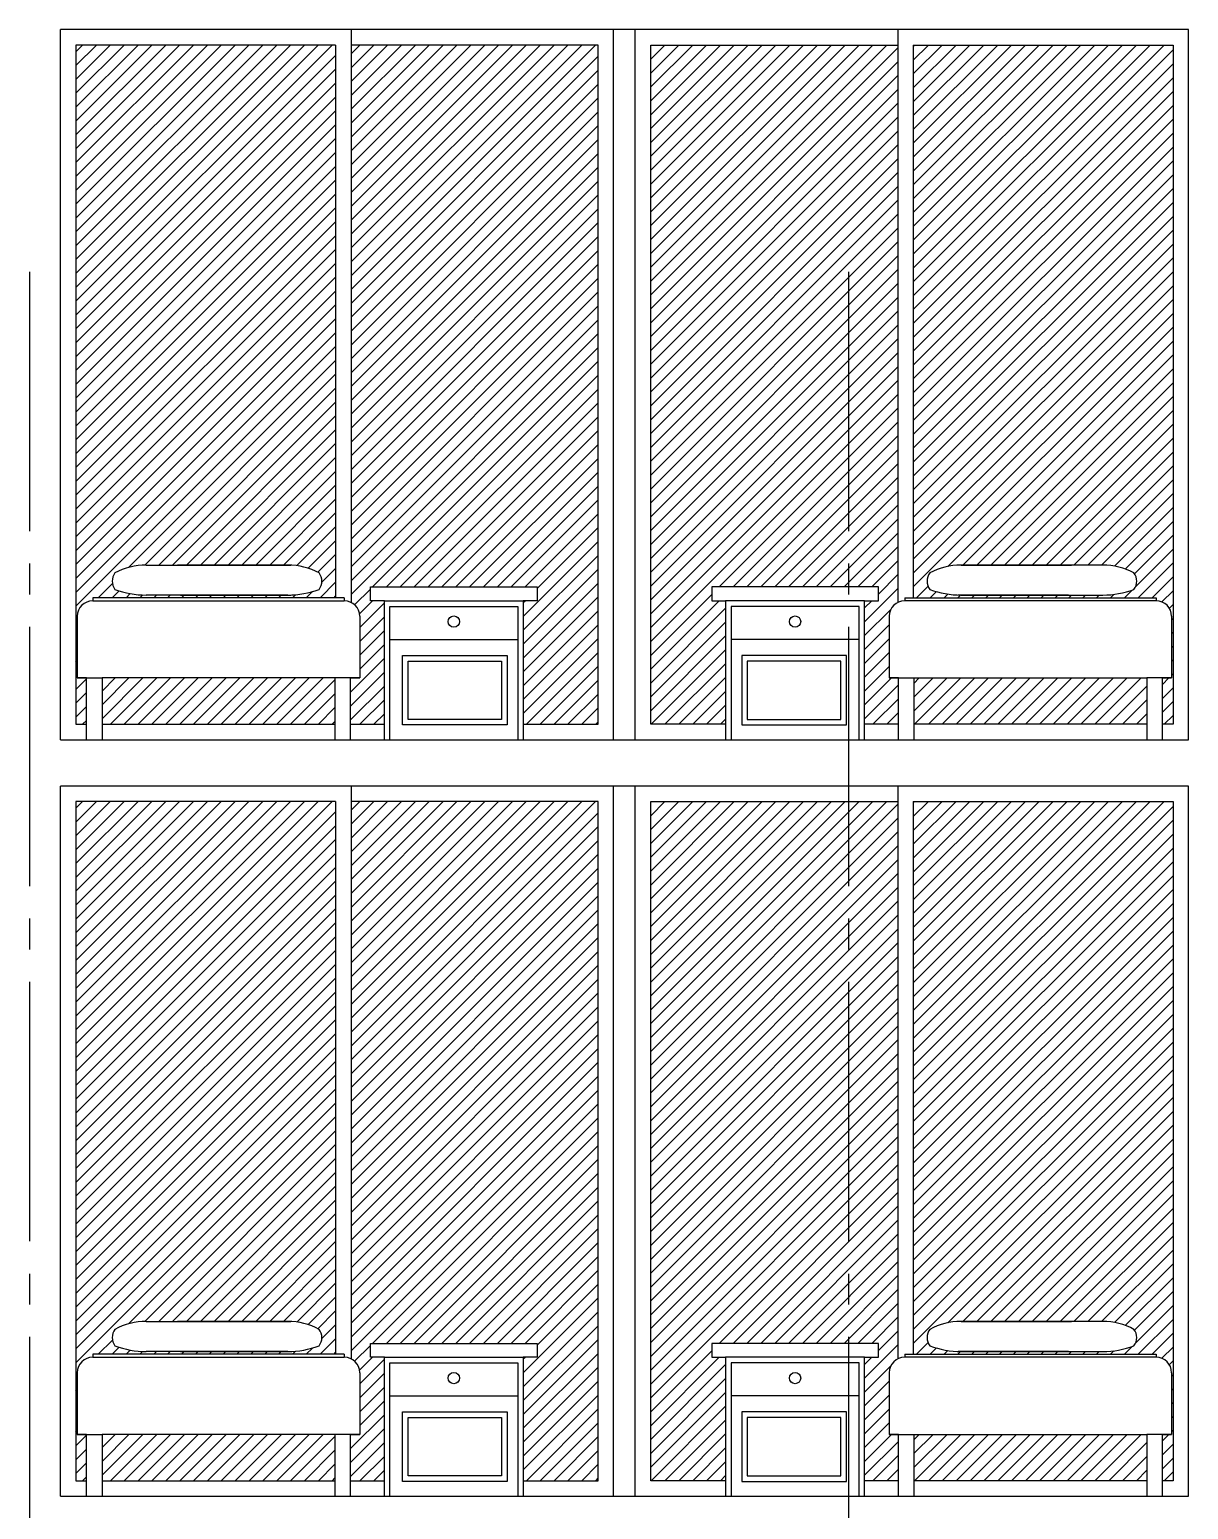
# Model space of a CAD drawing. Header units: millimetres. Extents: x 1217 to 2428, y 234 to 644.
# Drawn here: x 2234.819 to 2238.571, y 396.958 to 401.751 of the extents above; entities that cross this region are included whole.
import ezdxf

# ---------------------------------------------------------------- set-up
doc = ezdxf.new("R2010")
doc.units = ezdxf.units.MM
doc.linetypes.add('ACAD_ISO04W100', pattern=[30, 24, -3, 0, -3])
for name, color, linetype in [('0.1', 251, 'Continuous'), ('0.3', 6, 'Continuous'), ('EJES', 8, 'Continuous'), ('MURO', 5, 'Continuous')]:
    doc.layers.add(name, color=color, linetype=linetype)
pattern_1 = [(45, (422.4179387353875, -300.1735482624353), (-0.02245064030267288, 0.02245064030267288), [])]
pattern_2 = [(45, (422.4179387353875, -297.7235480613678), (-0.02245064030267288, 0.02245064030267288), [])]

msp = doc.modelspace()

# ---------------------------------------------------------------- hatches: boundary and pattern name
at = {"layer": '0.1', "ltscale": 3}
h = msp.add_hatch(dxfattribs=at)
h.set_pattern_fill('ANSI31', color=256, scale=0.01)
h.set_pattern_definition(pattern_2)
edge = h.paths.add_edge_path()
edge.add_line((2235.809509860876, 401.7009931482483), (2234.968528561855, 401.7009931482483))
edge.add_line((2234.968528561855, 401.7009931482483), (2234.973099947954, 399.8509931486208))
edge.add_arc((2235.023099947954, 399.8509931486206), 0.0500000000001819, 90, 179.9999999997395, ccw=False)
edge.add_line((2235.023099947954, 399.9009931486208), (2235.023086129455, 399.910993148148))
edge.add_line((2235.023086129455, 399.910993148148), (2235.809509860876, 399.9109931486362))
edge.add_line((2235.809509860876, 399.9109931486362), (2235.809509860876, 401.7009931482483))
edge = h.paths.add_edge_path(flags=16)
edge.add_arc((2235.721483862543, 399.9645585507261), 0.04346014252858307, 322.3584972331713, 397.6415043925066)
edge.add_arc((2235.654944005065, 399.8062085589515), 0.2106576962042713, 61.3648222440488, 89.99999970130179)
edge.add_line((2235.654944006163, 400.0168662551558), (2235.297499618136, 400.0168662570525))
edge.add_line((2235.297499618136, 400.0168662570525), (2235.19590087464, 400.0168662570184))
edge.add_arc((2235.195900879705, 399.8062085608136), 0.2106576962048622, 90.0000013774749, 118.6351777559782)
edge.add_arc((2235.129361022226, 399.964558552589), 0.04346014252840516, 142.3584956078494, 217.6415027675509)
edge.add_arc((2235.195900879704, 400.2037119368188), 0.2842281515700908, 249.1951985566897, 269.9999997013402)
edge.add_line((2235.195900878223, 399.9194837852487), (2235.654944003854, 399.9194837833861))
edge.add_arc((2235.654944005065, 400.203711934959), 0.284228151572961, 269.9999997558837, 290.8048014431884)
h.paths.add_polyline_path([(2235.807499947892, 399.6509931479298), (2235.053099947924, 399.6509931474906), (2235.053099947924, 399.5009931482483), (2235.807499947892, 399.5009931482483)])
h.paths.add_polyline_path([(2235.003099947935, 399.6509931484346), (2234.973099947907, 399.6509931484346), (2234.973099947907, 399.8509931674841), (2234.968528561855, 401.7009931482483), (2234.968528561855, 399.5009931482483), (2235.003099947935, 399.5009931482483)])
edge = h.paths.add_edge_path()
edge.add_line((2236.659894773511, 401.7009931482483), (2235.859509860876, 401.7009931482483))
edge.add_line((2235.859509860876, 401.7009931482483), (2235.859509860876, 399.8958881787362))
edge.add_arc((2235.837499947861, 399.8509931486211), 0.04999999999972937, -3.257127900724299e-10, 63.88346839328062, ccw=False)
edge.add_line((2235.887499947861, 399.8509931486208), (2235.887499947908, 399.6509931484346))
edge.add_line((2235.887499947908, 399.6509931484346), (2235.85749994788, 399.6509931484346))
edge.add_line((2235.85749994788, 399.6509931484346), (2235.85749994788, 399.5009931482483))
edge.add_line((2235.85749994788, 399.5009931482483), (2235.967317507944, 399.5009931482483))
edge.add_line((2235.967317507944, 399.5009931482483), (2235.967317507944, 399.9009931470451))
edge.add_line((2235.967317507944, 399.9009931470451), (2235.922317507902, 399.9009931470451))
edge.add_line((2235.922317507902, 399.9009931470451), (2235.922317507902, 399.9459931469706))
edge.add_line((2235.922317507902, 399.9459931469706), (2236.417317507897, 399.9459931469706))
edge.add_line((2236.417317507897, 399.9459931469706), (2236.462317507939, 399.9459931469706))
edge.add_line((2236.462317507939, 399.9459931469706), (2236.462317507939, 399.9009931470451))
edge.add_line((2236.462317507939, 399.9009931470451), (2236.417317507897, 399.9009931470451))
edge.add_line((2236.417317507897, 399.9009931470451), (2236.417317507897, 399.5009931482483))
edge.add_line((2236.417317507897, 399.5009931482483), (2236.659894773511, 399.5009931482483))
edge.add_line((2236.659894773511, 399.5009931482483), (2236.659894773511, 401.7009931482483))
h = msp.add_hatch(dxfattribs=at)
h.set_pattern_fill('ANSI31', color=256, scale=0.01)
h.set_pattern_definition(pattern_2)
edge = h.paths.add_edge_path()
edge.add_line((2237.680279686146, 401.7009931482483), (2238.521260985167, 401.7009931482483))
edge.add_line((2238.521260985167, 401.7009931482483), (2238.516689599068, 399.8509931486208))
edge.add_arc((2238.466689599068, 399.8509931486206), 0.0500000000001819, 360.0000000002606, 450)
edge.add_line((2238.466689599068, 399.9009931486208), (2238.466703417567, 399.910993148148))
edge.add_line((2238.466703417567, 399.910993148148), (2237.680279686146, 399.9109931486362))
edge.add_line((2237.680279686146, 399.9109931486362), (2237.680279686146, 401.7009931482483))
edge = h.paths.add_edge_path(flags=16)
edge.add_arc((2237.768305684479, 399.9645585507261), 0.04346014252858307, 142.3584956074934, 217.6415027668287, ccw=False)
edge.add_arc((2237.834845541957, 399.8062085589515), 0.2106576962042713, 450.0000002986982, 478.6351777559512, ccw=False)
edge.add_line((2237.834845540859, 400.0168662551558), (2238.192289928887, 400.0168662570525))
edge.add_line((2238.192289928887, 400.0168662570525), (2238.293888672382, 400.0168662570184))
edge.add_arc((2238.293888667317, 399.8062085608136), 0.2106576962048622, 421.36482224402175, 449.9999986225251, ccw=False)
edge.add_arc((2238.360428524796, 399.964558552589), 0.04346014252840516, 322.3584972324491, 397.6415043921505, ccw=False)
edge.add_arc((2238.293888667318, 400.2037119368188), 0.2842281515700908, 270.0000002986598, 290.8048014433102, ccw=False)
edge.add_line((2238.293888668799, 399.9194837852487), (2237.834845543168, 399.9194837833861))
edge.add_arc((2237.834845541957, 400.203711934959), 0.284228151572961, 249.1951985568116, 270.0000002441164, ccw=False)
h.paths.add_polyline_path([(2237.68228959913, 399.6509931479298), (2238.436689599098, 399.6509931474906), (2238.436689599098, 399.5009931482483), (2237.68228959913, 399.5009931482483)])
h.paths.add_polyline_path([(2238.486689599087, 399.6509931484346), (2238.516689599115, 399.6509931484346), (2238.516689599115, 399.8509931674841), (2238.521260985167, 401.7009931482483), (2238.521260985167, 399.5009931482483), (2238.486689599087, 399.5009931482483)])
edge = h.paths.add_edge_path()
edge.add_line((2236.829894773511, 401.7009931482483), (2237.630279686146, 401.7009931482483))
edge.add_line((2237.630279686146, 401.7009931482483), (2237.630279686146, 399.8958881787362))
edge.add_arc((2237.652289599161, 399.8509931486211), 0.04999999999972937, 476.1165316067194, 540.0000000003257)
edge.add_line((2237.602289599161, 399.8509931486208), (2237.602289599114, 399.6509931484346))
edge.add_line((2237.602289599114, 399.6509931484346), (2237.632289599142, 399.6509931484346))
edge.add_line((2237.632289599142, 399.6509931484346), (2237.632289599142, 399.5009931482483))
edge.add_line((2237.632289599142, 399.5009931482483), (2237.522472039078, 399.5009931482483))
edge.add_line((2237.522472039078, 399.5009931482483), (2237.522472039078, 399.9009931470451))
edge.add_line((2237.522472039078, 399.9009931470451), (2237.56747203912, 399.9009931470451))
edge.add_line((2237.56747203912, 399.9009931470451), (2237.56747203912, 399.9459931469706))
edge.add_line((2237.56747203912, 399.9459931469706), (2237.072472039125, 399.9459931469706))
edge.add_line((2237.072472039125, 399.9459931469706), (2237.027472039083, 399.9459931469706))
edge.add_line((2237.027472039083, 399.9459931469706), (2237.027472039083, 399.9009931470451))
edge.add_line((2237.027472039083, 399.9009931470451), (2237.072472039125, 399.9009931470451))
edge.add_line((2237.072472039125, 399.9009931470451), (2237.072472039125, 399.5009931482483))
edge.add_line((2237.072472039125, 399.5009931482483), (2236.829894773511, 399.5009931482483))
edge.add_line((2236.829894773511, 399.5009931482483), (2236.829894773511, 401.7009931482483))
h = msp.add_hatch(dxfattribs=at)
h.set_pattern_fill('ANSI31', color=256, scale=0.01)
h.set_pattern_definition(pattern_1)
edge = h.paths.add_edge_path()
edge.add_line((2235.809509860876, 399.2509929471807), (2234.968528561855, 399.2509929471807))
edge.add_line((2234.968528561855, 399.2509929471807), (2234.973099947954, 397.4009929475533))
edge.add_arc((2235.023099947954, 397.400992947553), 0.0500000000001819, 90, 179.9999999997395, ccw=False)
edge.add_line((2235.023099947954, 397.4509929475532), (2235.023086129455, 397.4609929470804))
edge.add_line((2235.023086129455, 397.4609929470804), (2235.809509860876, 397.4609929475687))
edge.add_line((2235.809509860876, 397.4609929475687), (2235.809509860876, 399.2509929471807))
edge = h.paths.add_edge_path(flags=16)
edge.add_arc((2235.721483862543, 397.5145583496585), 0.04346014252858307, 322.3584972331713, 397.6415043925066)
edge.add_arc((2235.654944005065, 397.356208357884), 0.2106576962042713, 61.3648222440488, 89.99999970130179)
edge.add_line((2235.654944006163, 397.5668660540882), (2235.297499618136, 397.566866055985))
edge.add_line((2235.297499618136, 397.566866055985), (2235.19590087464, 397.5668660559509))
edge.add_arc((2235.195900879705, 397.356208359746), 0.2106576962048622, 90.0000013774749, 118.6351777559782)
edge.add_arc((2235.129361022226, 397.5145583515215), 0.04346014252840516, 142.3584956078494, 217.6415027675509)
edge.add_arc((2235.195900879704, 397.7537117357512), 0.2842281515700908, 249.1951985566897, 269.9999997013402)
edge.add_line((2235.195900878223, 397.4694835841811), (2235.654944003854, 397.4694835823185))
edge.add_arc((2235.654944005065, 397.7537117338915), 0.284228151572961, 269.9999997558837, 290.8048014431884)
h.paths.add_polyline_path([(2235.807499947892, 397.2009929468622), (2235.053099947924, 397.2009929464231), (2235.053099947924, 397.0509929471807), (2235.807499947892, 397.0509929471807)])
h.paths.add_polyline_path([(2235.003099947935, 397.200992947367), (2234.973099947907, 397.200992947367), (2234.973099947907, 397.4009929664165), (2234.968528561855, 399.2509929471807), (2234.968528561855, 397.0509929471807), (2235.003099947935, 397.0509929471807)])
edge = h.paths.add_edge_path()
edge.add_line((2236.659894773511, 399.2509929471807), (2235.859509860876, 399.2509929471807))
edge.add_line((2235.859509860876, 399.2509929471807), (2235.859509860876, 397.4458879776687))
edge.add_arc((2235.837499947861, 397.4009929475536), 0.04999999999972937, -3.257127900724299e-10, 63.88346839328062, ccw=False)
edge.add_line((2235.887499947861, 397.4009929475533), (2235.887499947908, 397.200992947367))
edge.add_line((2235.887499947908, 397.200992947367), (2235.85749994788, 397.200992947367))
edge.add_line((2235.85749994788, 397.200992947367), (2235.85749994788, 397.0509929471807))
edge.add_line((2235.85749994788, 397.0509929471807), (2235.967317507944, 397.0509929471807))
edge.add_line((2235.967317507944, 397.0509929471807), (2235.967317507944, 397.4509929459775))
edge.add_line((2235.967317507944, 397.4509929459775), (2235.922317507902, 397.4509929459775))
edge.add_line((2235.922317507902, 397.4509929459775), (2235.922317507902, 397.495992945903))
edge.add_line((2235.922317507902, 397.495992945903), (2236.417317507897, 397.495992945903))
edge.add_line((2236.417317507897, 397.495992945903), (2236.462317507939, 397.495992945903))
edge.add_line((2236.462317507939, 397.495992945903), (2236.462317507939, 397.4509929459775))
edge.add_line((2236.462317507939, 397.4509929459775), (2236.417317507897, 397.4509929459775))
edge.add_line((2236.417317507897, 397.4509929459775), (2236.417317507897, 397.0509929471807))
edge.add_line((2236.417317507897, 397.0509929471807), (2236.659894773511, 397.0509929471807))
edge.add_line((2236.659894773511, 397.0509929471807), (2236.659894773511, 399.2509929471807))
h = msp.add_hatch(dxfattribs=at)
h.set_pattern_fill('ANSI31', color=256, scale=0.01)
h.set_pattern_definition(pattern_1)
edge = h.paths.add_edge_path()
edge.add_line((2237.680279686146, 399.2509929471807), (2238.521260985167, 399.2509929471807))
edge.add_line((2238.521260985167, 399.2509929471807), (2238.516689599068, 397.4009929475533))
edge.add_arc((2238.466689599068, 397.400992947553), 0.0500000000001819, 360.0000000002606, 450)
edge.add_line((2238.466689599068, 397.4509929475532), (2238.466703417567, 397.4609929470804))
edge.add_line((2238.466703417567, 397.4609929470804), (2237.680279686146, 397.4609929475687))
edge.add_line((2237.680279686146, 397.4609929475687), (2237.680279686146, 399.2509929471807))
edge = h.paths.add_edge_path(flags=16)
edge.add_arc((2237.768305684479, 397.5145583496585), 0.04346014252858307, 142.3584956074934, 217.6415027668287, ccw=False)
edge.add_arc((2237.834845541957, 397.356208357884), 0.2106576962042713, 450.0000002986982, 478.6351777559512, ccw=False)
edge.add_line((2237.834845540859, 397.5668660540882), (2238.192289928887, 397.566866055985))
edge.add_line((2238.192289928887, 397.566866055985), (2238.293888672382, 397.5668660559509))
edge.add_arc((2238.293888667317, 397.356208359746), 0.2106576962048622, 421.36482224402175, 449.9999986225251, ccw=False)
edge.add_arc((2238.360428524796, 397.5145583515215), 0.04346014252840516, 322.3584972324491, 397.6415043921505, ccw=False)
edge.add_arc((2238.293888667318, 397.7537117357512), 0.2842281515700908, 270.0000002986598, 290.8048014433102, ccw=False)
edge.add_line((2238.293888668799, 397.4694835841811), (2237.834845543168, 397.4694835823185))
edge.add_arc((2237.834845541957, 397.7537117338915), 0.284228151572961, 249.1951985568116, 270.0000002441164, ccw=False)
h.paths.add_polyline_path([(2237.68228959913, 397.2009929468622), (2238.436689599098, 397.2009929464231), (2238.436689599098, 397.0509929471807), (2237.68228959913, 397.0509929471807)])
h.paths.add_polyline_path([(2238.486689599087, 397.200992947367), (2238.516689599115, 397.200992947367), (2238.516689599115, 397.4009929664165), (2238.521260985167, 399.2509929471807), (2238.521260985167, 397.0509929471807), (2238.486689599087, 397.0509929471807)])
edge = h.paths.add_edge_path()
edge.add_line((2236.829894773511, 399.2509929471807), (2237.630279686146, 399.2509929471807))
edge.add_line((2237.630279686146, 399.2509929471807), (2237.630279686146, 397.4458879776687))
edge.add_arc((2237.652289599161, 397.4009929475536), 0.04999999999972937, 476.1165316067194, 540.0000000003257)
edge.add_line((2237.602289599161, 397.4009929475533), (2237.602289599114, 397.200992947367))
edge.add_line((2237.602289599114, 397.200992947367), (2237.632289599142, 397.200992947367))
edge.add_line((2237.632289599142, 397.200992947367), (2237.632289599142, 397.0509929471807))
edge.add_line((2237.632289599142, 397.0509929471807), (2237.522472039078, 397.0509929471807))
edge.add_line((2237.522472039078, 397.0509929471807), (2237.522472039078, 397.4509929459775))
edge.add_line((2237.522472039078, 397.4509929459775), (2237.56747203912, 397.4509929459775))
edge.add_line((2237.56747203912, 397.4509929459775), (2237.56747203912, 397.495992945903))
edge.add_line((2237.56747203912, 397.495992945903), (2237.072472039125, 397.495992945903))
edge.add_line((2237.072472039125, 397.495992945903), (2237.027472039083, 397.495992945903))
edge.add_line((2237.027472039083, 397.495992945903), (2237.027472039083, 397.4509929459775))
edge.add_line((2237.027472039083, 397.4509929459775), (2237.072472039125, 397.4509929459775))
edge.add_line((2237.072472039125, 397.4509929459775), (2237.072472039125, 397.0509929471807))
edge.add_line((2237.072472039125, 397.0509929471807), (2236.829894773511, 397.0509929471807))
edge.add_line((2236.829894773511, 397.0509929471807), (2236.829894773511, 399.2509929471807))

# ---------------------------------------------------------------- linework, layer by layer
at = {"layer": '0.1', "linetype": 'ByBlock'}
for p, q in [((2235.83749994792, 399.9109931486536, -3.203780983123054e-07), (2235.023086129455, 399.910993148148, -3.203780983123054e-07)), ((2235.023099947955, 399.9009931475032, -3.203780983123054e-07), (2235.837486129419, 399.9009931475032, -3.203780983123054e-07)), ((2237.652289599102, 399.9109931486536, -3.203780983123054e-07), (2238.466703417567, 399.910993148148, -3.203780983123054e-07)), ((2238.466689599067, 399.9009931475032, -3.203780983123054e-07), (2237.652303417603, 399.9009931475032, -3.203780983123054e-07)), ((2234.973099947907, 399.8509931486208, -2.901142928210344e-07), (2234.973099947907, 399.6509931484346, -2.901142928210344e-07)), ((2235.887499947908, 399.8509931486208, -2.901142928210344e-07), (2235.887499947908, 399.6509931484346, -2.901142928210344e-07)), ((2237.602289599114, 399.8509931486208, -2.901142928210344e-07), (2237.602289599114, 399.6509931484346, -2.901142928210344e-07)), ((2238.516689599115, 399.8509931486208, -2.901142928210344e-07), (2238.516689599115, 399.6509931484346, -2.901142928210344e-07)), ((2234.973099947907, 399.6509931484346, -2.901142928210344e-07), (2235.053099947924, 399.6509931484346, -2.901142928210344e-07)), ((2235.003099947935, 399.6509931484346, -2.901142928210344e-07), (2234.973099947907, 399.6509931484346, -2.901142928210344e-07)), ((2235.003099947935, 399.4509931482483, -2.901142928210344e-07), (2235.003099947935, 399.6509931484346, -2.901142928210344e-07)), ((2235.887499947908, 399.6509931479764, -3.203780983123054e-07), (2235.053099947923, 399.6509931474906, -3.203780983123054e-07)), ((2235.053099947924, 399.6509931484346, -2.901142928210344e-07), (2235.053099947924, 399.4509931482483, -2.901142928210344e-07)), ((2235.887499947908, 399.6509931484346, -2.901142928210344e-07), (2235.807499947892, 399.6509931484346, -2.901142928210344e-07)), ((2235.85749994788, 399.6509931484346, -2.901142928210344e-07), (2235.887499947908, 399.6509931484346, -2.901142928210344e-07)), ((2235.85749994788, 399.4509931482483, -2.901142928210344e-07), (2235.85749994788, 399.6509931484346, -2.901142928210344e-07)), ((2237.602289599114, 399.6509931484346, -2.901142928210344e-07), (2237.68228959913, 399.6509931484346, -2.901142928210344e-07)), ((2237.602289599114, 399.6509931479764, -3.203780983123054e-07), (2238.436689599099, 399.6509931474906, -3.203780983123054e-07)), ((2237.632289599142, 399.6509931484346, -2.901142928210344e-07), (2237.602289599114, 399.6509931484346, -2.901142928210344e-07)), ((2237.632289599142, 399.4509931482483, -2.901142928210344e-07), (2237.632289599142, 399.6509931484346, -2.901142928210344e-07)), ((2238.436689599098, 399.6509931484346, -2.901142928210344e-07), (2238.436689599098, 399.4509931482483, -2.901142928210344e-07)), ((2238.516689599115, 399.6509931484346, -2.901142928210344e-07), (2238.436689599098, 399.6509931484346, -2.901142928210344e-07)), ((2238.486689599087, 399.6509931484346, -2.901142928210344e-07), (2238.516689599115, 399.6509931484346, -2.901142928210344e-07)), ((2238.486689599087, 399.4509931482483, -2.901142928210344e-07), (2238.486689599087, 399.6509931484346, -2.901142928210344e-07)), ((2235.83749994792, 397.4609929475861, -3.203780983123054e-07), (2235.023086129455, 397.4609929470804, -3.203780983123054e-07)), ((2235.023099947955, 397.4509929464357, -3.203780983123054e-07), (2235.837486129419, 397.4509929464357, -3.203780983123054e-07)), ((2237.652289599102, 397.4609929475861, -3.203780983123054e-07), (2238.466703417567, 397.4609929470804, -3.203780983123054e-07)), ((2238.466689599067, 397.4509929464357, -3.203780983123054e-07), (2237.652303417603, 397.4509929464357, -3.203780983123054e-07)), ((2234.973099947907, 397.4009929475533, -2.901142928210344e-07), (2234.973099947907, 397.200992947367, -2.901142928210344e-07)), ((2235.887499947908, 397.4009929475533, -2.901142928210344e-07), (2235.887499947908, 397.200992947367, -2.901142928210344e-07)), ((2237.602289599114, 397.4009929475533, -2.901142928210344e-07), (2237.602289599114, 397.200992947367, -2.901142928210344e-07)), ((2238.516689599115, 397.4009929475533, -2.901142928210344e-07), (2238.516689599115, 397.200992947367, -2.901142928210344e-07)), ((2234.973099947907, 397.200992947367, -2.901142928210344e-07), (2235.053099947924, 397.200992947367, -2.901142928210344e-07)), ((2235.003099947935, 397.200992947367, -2.901142928210344e-07), (2234.973099947907, 397.200992947367, -2.901142928210344e-07)), ((2235.003099947935, 397.0009929471807, -2.901142928210344e-07), (2235.003099947935, 397.200992947367, -2.901142928210344e-07)), ((2235.887499947908, 397.2009929469089, -3.203780983123054e-07), (2235.053099947923, 397.2009929464231, -3.203780983123054e-07)), ((2235.053099947924, 397.200992947367, -2.901142928210344e-07), (2235.053099947924, 397.0009929471807, -2.901142928210344e-07)), ((2235.887499947908, 397.200992947367, -2.901142928210344e-07), (2235.807499947892, 397.200992947367, -2.901142928210344e-07)), ((2235.85749994788, 397.200992947367, -2.901142928210344e-07), (2235.887499947908, 397.200992947367, -2.901142928210344e-07)), ((2235.85749994788, 397.0009929471807, -2.901142928210344e-07), (2235.85749994788, 397.200992947367, -2.901142928210344e-07)), ((2237.602289599114, 397.200992947367, -2.901142928210344e-07), (2237.68228959913, 397.200992947367, -2.901142928210344e-07)), ((2237.602289599114, 397.2009929469089, -3.203780983123054e-07), (2238.436689599099, 397.2009929464231, -3.203780983123054e-07)), ((2237.632289599142, 397.200992947367, -2.901142928210344e-07), (2237.602289599114, 397.200992947367, -2.901142928210344e-07)), ((2237.632289599142, 397.0009929471807, -2.901142928210344e-07), (2237.632289599142, 397.200992947367, -2.901142928210344e-07)), ((2238.436689599098, 397.200992947367, -2.901142928210344e-07), (2238.436689599098, 397.0009929471807, -2.901142928210344e-07)), ((2238.516689599115, 397.200992947367, -2.901142928210344e-07), (2238.436689599098, 397.200992947367, -2.901142928210344e-07)), ((2238.486689599087, 397.200992947367, -2.901142928210344e-07), (2238.516689599115, 397.200992947367, -2.901142928210344e-07)), ((2238.486689599087, 397.0009929471807, -2.901142928210344e-07), (2238.486689599087, 397.200992947367, -2.901142928210344e-07))]:
    msp.add_line(p, q, dxfattribs=at)
at = {"layer": '0.1'}
for p, q in [((2235.807499947892, 399.6509931484346, -2.901142928210344e-07), (2235.807499947892, 399.4509931482483, -2.901142928210344e-07)), ((2237.68228959913, 399.6509931484346, -2.901142928210344e-07), (2237.68228959913, 399.4509931482483, -2.901142928210344e-07)), ((2235.807499947892, 397.200992947367, -2.901142928210344e-07), (2235.807499947892, 397.0009929471807, -2.901142928210344e-07)), ((2237.68228959913, 397.200992947367, -2.901142928210344e-07), (2237.68228959913, 397.0009929471807, -2.901142928210344e-07))]:
    msp.add_line(p, q, dxfattribs=at)
at = {"layer": '0.1', "ltscale": 3, "elevation": -3.203780983123054e-07}
for points in [[(2235.859509860876, 401.7509931482483), (2235.859509860876, 399.8958881787362)], [(2237.630279686146, 401.7509931482483), (2237.630279686146, 399.8958881787362)], [(2235.809509860876, 401.7009931482483), (2234.968528561855, 401.7009931482483), (2234.968528561855, 399.5009931482483), (2235.003099947935, 399.5009931482483)], [(2235.809509860876, 401.7009931482483), (2235.809509860876, 399.9109931486362)], [(2236.417317507897, 399.5009931482483), (2236.659894773511, 399.5009931482483), (2236.659894773511, 401.7009931482483), (2235.859509860876, 401.7009931482483)], [(2237.072472039125, 399.5009931482483), (2236.829894773511, 399.5009931482483), (2236.829894773511, 401.7009931482483), (2237.630279686146, 401.7009931482483)], [(2237.680279686146, 401.7009931482483), (2238.521260985167, 401.7009931482483), (2238.521260985167, 399.5009931482483), (2238.486689599087, 399.5009931482483)], [(2237.680279686146, 401.7009931482483), (2237.680279686146, 399.9109931486362)], [(2235.053099947924, 399.5009931482483), (2235.807499947892, 399.5009931482483)], [(2235.85749994788, 399.5009931482483), (2235.967317507944, 399.5009931482483)], [(2237.632289599142, 399.5009931482483), (2237.522472039078, 399.5009931482483)], [(2238.436689599098, 399.5009931482483), (2237.68228959913, 399.5009931482483)], [(2235.859509860876, 399.3009929471807), (2235.859509860876, 397.4458879776687)], [(2237.630279686146, 399.3009929471807), (2237.630279686146, 397.4458879776687)], [(2235.809509860876, 399.2509929471807), (2234.968528561855, 399.2509929471807), (2234.968528561855, 397.0509929471807), (2235.003099947935, 397.0509929471807)], [(2235.809509860876, 399.2509929471807), (2235.809509860876, 397.4609929475687)], [(2236.417317507897, 397.0509929471807), (2236.659894773511, 397.0509929471807), (2236.659894773511, 399.2509929471807), (2235.859509860876, 399.2509929471807)], [(2237.072472039125, 397.0509929471807), (2236.829894773511, 397.0509929471807), (2236.829894773511, 399.2509929471807), (2237.630279686146, 399.2509929471807)], [(2237.680279686146, 399.2509929471807), (2238.521260985167, 399.2509929471807), (2238.521260985167, 397.0509929471807), (2238.486689599087, 397.0509929471807)], [(2237.680279686146, 399.2509929471807), (2237.680279686146, 397.4609929475687)], [(2235.053099947924, 397.0509929471807), (2235.807499947892, 397.0509929471807)], [(2235.85749994788, 397.0509929471807), (2235.967317507944, 397.0509929471807)], [(2237.632289599142, 397.0509929471807), (2237.522472039078, 397.0509929471807)], [(2238.436689599098, 397.0509929471807), (2237.68228959913, 397.0509929471807)]]:
    msp.add_lwpolyline(points, dxfattribs=at)
at = {"layer": '0.1'}
for points, elevation in [([(2235.195869021408, 400.0168662546095), (2235.664698356502, 400.0168662570525)], -3.203780983123054e-07), ([(2235.654944005065, 400.0168662551899), (2235.297499618136, 400.0168662570525)], -2.901142928210344e-07), ([(2238.293920525614, 400.0168662546095), (2237.82509119052, 400.0168662570525)], -3.203780983123054e-07), ([(2237.834845541957, 400.0168662551899), (2238.192289928887, 400.0168662570525)], -2.901142928210344e-07), ([(2235.654944005065, 399.9194837832932), (2235.195885126147, 399.9194837856854)], -2.901142928210344e-07), ([(2235.307253969572, 399.9194837832932), (2235.664698356502, 399.9194837851558)], -3.203780983123054e-07), ([(2238.18253557745, 399.9194837832932), (2237.82509119052, 399.9194837851558)], -3.203780983123054e-07), ([(2237.834845541957, 399.9194837832932), (2238.293904420875, 399.9194837856854)], -2.901142928210344e-07), ([(2235.195869021408, 397.566866053542), (2235.664698356502, 397.566866055985)], -3.203780983123054e-07), ([(2235.654944005065, 397.5668660541223), (2235.297499618136, 397.566866055985)], -2.901142928210344e-07), ([(2238.293920525614, 397.566866053542), (2237.82509119052, 397.566866055985)], -3.203780983123054e-07), ([(2237.834845541957, 397.5668660541223), (2238.192289928887, 397.566866055985)], -2.901142928210344e-07), ([(2235.654944005065, 397.4694835822256), (2235.195885126147, 397.4694835846178)], -2.901142928210344e-07), ([(2235.307253969572, 397.4694835822256), (2235.664698356502, 397.4694835840883)], -3.203780983123054e-07), ([(2238.18253557745, 397.4694835822256), (2237.82509119052, 397.4694835840883)], -3.203780983123054e-07), ([(2237.834845541957, 397.4694835822256), (2238.293904420875, 397.4694835846178)], -2.901142928210344e-07)]:
    msp.add_lwpolyline(points, dxfattribs=dict(at, elevation=elevation))
at = {"layer": '0.1', "linetype": 'ByBlock'}
for points, elevation in [([(2235.967317507944, 399.9009931470451), (2235.922317507902, 399.9009931470451), (2235.922317507902, 399.9459931469706), (2236.417317507897, 399.9459931469706), (2236.462317507939, 399.9459931469706), (2236.462317507939, 399.9009931470451), (2236.417317507897, 399.9009931470451)], -3.211658340565121e-07), ([(2237.522472039078, 399.9009931470451), (2237.56747203912, 399.9009931470451), (2237.56747203912, 399.9459931469706), (2237.072472039125, 399.9459931469706), (2237.027472039083, 399.9459931469706), (2237.027472039083, 399.9009931470451), (2237.072472039125, 399.9009931470451)], -3.211658340565121e-07), ([(2235.023086129455, 399.910993148211), (2235.023099947954, 399.9009931484346)], -2.901142928210344e-07), ([(2235.83749994792, 399.910993148211), (2235.837486129421, 399.9009931484346)], -2.901142928210344e-07), ([(2235.967317507944, 399.4509931477901), (2235.967317507944, 399.9009931470451), (2236.417317507897, 399.9009931470451), (2236.417317507897, 399.4509931477901)], -3.211658340565121e-07), ([(2235.985317507867, 399.4509931477901), (2235.985317507867, 399.8829931478199), (2236.399317507857, 399.8829931478199), (2236.399317507857, 399.4509931477901)], -3.211658340565121e-07), ([(2237.522472039078, 399.4509931477901), (2237.522472039078, 399.9009931470451), (2237.072472039125, 399.9009931470451), (2237.072472039125, 399.4509931477901)], -3.211658340565121e-07), ([(2237.504472039155, 399.4509931477901), (2237.504472039155, 399.8829931478199), (2237.090472039165, 399.8829931478199), (2237.090472039165, 399.4509931477901)], -3.211658340565121e-07), ([(2237.652289599102, 399.910993148211), (2237.652303417601, 399.9009931484346)], -2.901142928210344e-07), ([(2238.466703417567, 399.910993148211), (2238.466689599068, 399.9009931484346)], -2.901142928210344e-07), ([(2235.985317507867, 399.7760881307718), (2236.399317507857, 399.7760881307718)], -3.170656768153786e-07), ([(2237.504472039155, 399.7760881307718), (2237.090472039165, 399.7760881307718)], -3.170656768153786e-07), ([(2235.967317507944, 397.4509929459775), (2235.922317507902, 397.4509929459775), (2235.922317507902, 397.495992945903), (2236.417317507897, 397.495992945903), (2236.462317507939, 397.495992945903), (2236.462317507939, 397.4509929459775), (2236.417317507897, 397.4509929459775)], -3.211658340565121e-07), ([(2237.522472039078, 397.4509929459775), (2237.56747203912, 397.4509929459775), (2237.56747203912, 397.495992945903), (2237.072472039125, 397.495992945903), (2237.027472039083, 397.495992945903), (2237.027472039083, 397.4509929459775), (2237.072472039125, 397.4509929459775)], -3.211658340565121e-07), ([(2235.023086129455, 397.4609929471435), (2235.023099947954, 397.450992947367)], -2.901142928210344e-07), ([(2235.83749994792, 397.4609929471435), (2235.837486129421, 397.450992947367)], -2.901142928210344e-07), ([(2235.967317507944, 397.0009929467226), (2235.967317507944, 397.4509929459775), (2236.417317507897, 397.4509929459775), (2236.417317507897, 397.0009929467226)], -3.211658340565121e-07), ([(2235.985317507867, 397.0009929467226), (2235.985317507867, 397.4329929467524), (2236.399317507857, 397.4329929467524), (2236.399317507857, 397.0009929467226)], -3.211658340565121e-07), ([(2237.522472039078, 397.0009929467226), (2237.522472039078, 397.4509929459775), (2237.072472039125, 397.4509929459775), (2237.072472039125, 397.0009929467226)], -3.211658340565121e-07), ([(2237.504472039155, 397.0009929467226), (2237.504472039155, 397.4329929467524), (2237.090472039165, 397.4329929467524), (2237.090472039165, 397.0009929467226)], -3.211658340565121e-07), ([(2237.652289599102, 397.4609929471435), (2237.652303417601, 397.450992947367)], -2.901142928210344e-07), ([(2238.466703417567, 397.4609929471435), (2238.466689599068, 397.450992947367)], -2.901142928210344e-07), ([(2235.985317507867, 397.3260879297043), (2236.399317507857, 397.3260879297043)], -3.170656768153786e-07), ([(2237.504472039155, 397.3260879297043), (2237.090472039165, 397.3260879297043)], -3.170656768153786e-07)]:
    msp.add_lwpolyline(points, dxfattribs=dict(at, elevation=elevation))
at = {"layer": '0.1', "linetype": 'ByBlock', "elevation": -3.170656768153786e-07}
for points in [[(2236.025919327155, 399.7237656220046), (2236.365161879795, 399.7237656220046), (2236.365161879795, 399.4989999207851), (2236.025919327155, 399.4989999207851)], [(2236.043919327195, 399.7057656227794), (2236.347161879755, 399.7057656227794), (2236.347161879755, 399.5169999200103), (2236.043919327195, 399.5169999200103)], [(2237.463870219867, 399.7237656220046), (2237.124627667227, 399.7237656220046), (2237.124627667227, 399.4989999207851), (2237.463870219867, 399.4989999207851)], [(2237.445870219827, 399.7057656227794), (2237.142627667267, 399.7057656227794), (2237.142627667267, 399.5169999200103), (2237.445870219827, 399.5169999200103)], [(2236.025919327155, 397.273765420937), (2236.365161879795, 397.273765420937), (2236.365161879795, 397.0489997197176), (2236.025919327155, 397.0489997197176)], [(2236.043919327195, 397.2557654217119), (2236.347161879755, 397.2557654217119), (2236.347161879755, 397.0669997189427), (2236.043919327195, 397.0669997189427)], [(2237.463870219867, 397.273765420937), (2237.124627667227, 397.273765420937), (2237.124627667227, 397.0489997197176), (2237.463870219867, 397.0489997197176)], [(2237.445870219827, 397.2557654217119), (2237.142627667267, 397.2557654217119), (2237.142627667267, 397.0669997189427), (2237.445870219827, 397.0669997189427)]]:
    msp.add_lwpolyline(points, close=True, dxfattribs=at)
at = {"layer": '0.1', "linetype": 'ByBlock'}
for centre in [(2236.192317507921, 399.8335581972447, -3.170656768153786e-07), (2237.297472039102, 399.8335581972447, -3.170656768153786e-07), (2236.192317507921, 397.3835579961772, -3.170656768153786e-07), (2237.297472039102, 397.3835579961772, -3.170656768153786e-07)]:
    msp.add_circle(centre, 0.01818143930180339, dxfattribs=at)
at = {"layer": '0.1'}
for centre, radius, start, end in [((2235.195900879704, 399.8062085608129, -2.598504873297634e-07), 0.2106576962055347, 90, 118.6351779363075), ((2235.654944005065, 399.8062085589502, -2.901142928210344e-07), 0.2106576962055347, 61.36482206369252, 90), ((2237.834845541957, 399.8062085589502, -2.901142928210344e-07), 0.2106576962055347, 90, 118.6351779363075), ((2238.293888667318, 399.8062085608129, -2.598504873297634e-07), 0.2106576962055347, 61.36482206369245, 90), ((2235.129361022226, 399.9645585525889, -2.598504873297634e-07), 0.0434601425285245, 142.358496543553, 217.641503456447), ((2235.721483862544, 399.9645585507263, -2.901142928210344e-07), 0.0434601425285245, 322.358496543553, 37.64150345644703), ((2237.768305684478, 399.9645585507263, -2.901142928210344e-07), 0.0434601425285245, 142.3584965435526, 217.6415034564474), ((2238.360428524796, 399.9645585525889, -2.598504873297634e-07), 0.0434601425285245, 322.3584965435526, 37.64150345644741), ((2235.195900879704, 400.20371193682, -2.598504873297634e-07), 0.284228151571254, 249.1951986211315, 270), ((2235.654944005065, 400.2037119349573, -2.901142928210344e-07), 0.284228151571254, 270, 290.8048013788684), ((2237.834845541957, 400.2037119349573, -2.901142928210344e-07), 0.284228151571254, 249.1951986211195, 270), ((2238.293888667318, 400.20371193682, -2.598504873297634e-07), 0.284228151571254, 270, 290.8048013788805), ((2235.129361022226, 397.5145583515214, -2.598504873297634e-07), 0.0434601425285245, 142.358496543553, 217.641503456447), ((2235.195900879704, 397.3562083597453, -2.598504873297634e-07), 0.2106576962055347, 90, 118.6351779363075), ((2235.654944005065, 397.3562083578827, -2.901142928210344e-07), 0.2106576962055347, 61.36482206369252, 90), ((2235.721483862544, 397.5145583496587, -2.901142928210344e-07), 0.0434601425285245, 322.358496543553, 37.64150345644703), ((2237.768305684478, 397.5145583496587, -2.901142928210344e-07), 0.0434601425285245, 142.3584965435526, 217.6415034564474), ((2237.834845541957, 397.3562083578827, -2.901142928210344e-07), 0.2106576962055347, 90, 118.6351779363075), ((2238.293888667318, 397.3562083597453, -2.598504873297634e-07), 0.2106576962055347, 61.36482206369245, 90), ((2238.360428524796, 397.5145583515214, -2.598504873297634e-07), 0.0434601425285245, 322.3584965435526, 37.64150345644741), ((2235.195900879704, 397.7537117357524, -2.598504873297634e-07), 0.284228151571254, 249.1951986211315, 270), ((2235.654944005065, 397.7537117338898, -2.901142928210344e-07), 0.284228151571254, 270, 290.8048013788684), ((2237.834845541957, 397.7537117338898, -2.901142928210344e-07), 0.284228151571254, 249.1951986211195, 270), ((2238.293888667318, 397.7537117357524, -2.598504873297634e-07), 0.284228151571254, 270, 290.8048013788805)]:
    msp.add_arc(centre, radius, start, end, dxfattribs=at)
at = {"layer": '0.1', "linetype": 'ByBlock'}
for centre, start, end in [((2235.023099947954, 399.8509931486208, -2.901142928210344e-07), 90, 180), ((2235.837499947861, 399.8509931486208, -2.901142928210344e-07), 0, 90), ((2237.652289599161, 399.8509931486208, -2.901142928210344e-07), 90, 180), ((2238.466689599068, 399.8509931486208, -2.901142928210344e-07), 0, 90), ((2235.023099947954, 397.4009929475533, -2.901142928210344e-07), 90, 180), ((2235.837499947861, 397.4009929475533, -2.901142928210344e-07), 0, 90), ((2237.652289599161, 397.4009929475533, -2.901142928210344e-07), 90, 180), ((2238.466689599068, 397.4009929475533, -2.901142928210344e-07), 0, 90)]:
    msp.add_arc(centre, 0.05, start, end, dxfattribs=at)
at = {"layer": '0.3', "ltscale": 3}
for points, elevation in [([(2236.709894773511, 399.4509931482483), (2236.709894773511, 401.7509933493158)], -2.468587891764807e-07), ([(2236.779894773511, 399.4509931482483), (2236.779894773511, 401.7509933493158)], -2.46686565757219e-07), ([(2236.709894773511, 397.0009929471807), (2236.709894773511, 399.3009931482482)], -2.468587891764807e-07), ([(2236.779894773511, 397.0009929471807), (2236.779894773511, 399.3009931482482)], -2.46686565757219e-07)]:
    msp.add_lwpolyline(points, dxfattribs=dict(at, elevation=elevation))
at = {"layer": 'EJES', "linetype": 'ACAD_ISO04W100', "ltscale": 0.035}
for points, elevation in [([(2234.818529225468, 400.966637271952), (2234.818529225468, 371.9865972006809)], -2.88443378748819e-07), ([(2237.470665354315, 400.966637271952), (2237.470665354315, 371.9856876156734)], -2.302346991118128e-07)]:
    msp.add_lwpolyline(points, dxfattribs=dict(at, elevation=elevation))
at = {"layer": 'MURO', "ltscale": 3}
for points, elevation in [([(2234.918528561855, 399.4509931482483), (2234.918528561854, 401.7509933493158)], -2.930730401715489e-07), ([(2238.571088173407, 401.7509933493158), (2234.918528561855, 401.7509933493158)], -3.126565208273516e-07), ([(2238.571088173407, 401.7509933493155), (2234.918528561855, 401.7509933493156)], -2.853021549640859e-07), ([(2238.571088173407, 399.4509931482483), (2238.571088173407, 401.7509933493158)], -2.956956784061561e-07), ([(2234.918528561855, 399.4509931482483), (2238.571088173407, 399.4509931482483)], -2.930730401715489e-07), ([(2234.918528561855, 397.0009929471807), (2234.918528561854, 399.3009931482482)], -2.930730401715489e-07), ([(2238.571088173407, 399.3009931482482), (2234.918528561855, 399.3009931482482)], -3.126565208273516e-07), ([(2238.571088173407, 399.3009931482479), (2234.918528561855, 399.3009931482481)], -2.853021549640859e-07), ([(2238.571088173407, 397.0009929471807), (2238.571088173407, 399.3009931482482)], -2.956956784061561e-07), ([(2234.918528561855, 397.0009929471807), (2238.571088173407, 397.0009929471807)], -2.930730401715489e-07)]:
    msp.add_lwpolyline(points, dxfattribs=dict(at, elevation=elevation))

doc.saveas('drawing.dxf')
